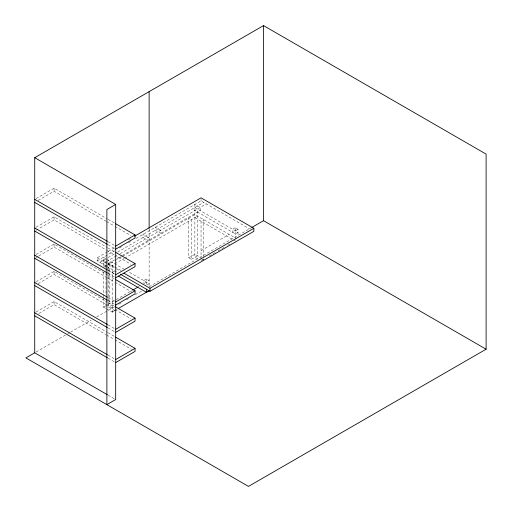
<?xml version="1.0" encoding="UTF-8"?>
<svg xmlns="http://www.w3.org/2000/svg" width="512" height="512" viewBox="0 0 512 512"><rect width="100%" height="100%" fill="white"/><g stroke="black" fill="none" stroke-linecap="round" stroke-linejoin="round"><path stroke-width="0.38" stroke-dasharray="2.56 1.92" d="M36.109 198.566L54.086 188.186L107.366 218.95M38.182 200.416L54.086 191.232L105.984 221.197M36.109 227.213L54.086 216.838L107.366 247.597M36.109 230.266L54.086 219.885L105.984 249.85M36.109 254.445L54.086 244.064L107.366 274.829M36.109 257.491L38.182 256.294M38.874 255.898L54.086 247.117L105.984 277.075M36.109 281.76L54.086 271.379L107.366 302.138M38.182 283.61L54.086 274.426L105.984 304.39M105.933 265.856L97.21 260.819L97.21 257.773L107.59 251.776M108.282 251.379L114.515 247.782M128.358 239.789L130.438 238.586M97.21 260.819L114.515 250.829M119.36 248.032L122.131 246.432M128.358 242.835L131.13 241.235M135.974 238.438L201.05 200.87L249.715 228.966M99.846 262.342L107.469 257.946M108.122 257.568L114.854 253.677M117.619 252.083L203.686 202.394M102.49 263.872L117.683 255.098M120.237 253.619L206.33 203.917M108.621 263.379L116.134 259.04M116.819 258.643L121.6 255.885M122.285 255.488L200.141 210.541L200.141 207.488L194.861 204.442L194.886 257.267L198.31 259.238M106.106 265.843L103.341 267.443L103.341 257.28L105.984 258.803M106.784 265.453L114.355 261.082M115.04 260.685L121.926 256.71M122.611 256.314L194.886 214.586L235.264 237.901M106.669 268.57L114.24 264.198M114.931 263.802L123.878 258.63M124.563 258.234L197.53 216.109M36.109 311.994L54.086 301.613L107.366 332.371M38.874 313.44L54.086 304.659L105.984 334.624M112.166 272.506L114.81 270.982M146.49 284.448L146.49 282.157L149.126 280.634L146.368 279.04L143.725 280.563L143.725 282.854M235.245 227.725L232.608 229.254L232.608 232.301L235.245 230.778L235.245 227.725L238.003 229.318L238.003 236.32M143.725 283.616L146.368 282.093L146.368 279.04M103.366 297.542L103.366 307.053L107.475 304.685M108.16 304.288L109.53 303.501L112.166 305.024L108.058 307.392M112.166 301.971L115.616 299.981M116.186 299.654L132.166 290.426M137.69 287.238L139.008 286.477M188.73 257.773L191.366 259.296L191.366 219.667L188.73 218.144L188.73 257.773L194.886 254.214L200.262 257.318M201.05 250.662L229.21 234.4M238.003 229.318L235.366 230.848L235.366 239.424M147.149 284.826L149.126 283.686L128.544 271.802M191.366 259.296L197.53 255.738L197.53 208.998M36.109 352L67.117 334.093M67.808 333.696L69.875 332.499M70.566 332.102L91.238 320.166M96.749 316.986L107.776 310.618M108.467 310.221L114.669 306.637M118.803 304.25L121.562 302.662M126.387 299.872L130.522 297.485M135.341 294.701L141.549 291.123M149.126 286.746L251.123 227.859M112.166 312.032L114.81 310.509M114.906 310.451L117.549 308.928M201.709 260.339L204.467 258.746M209.165 256.032L215.328 252.474M218.061 250.893L224.326 247.277M227.744 245.306L231.853 242.931M106.694 308.973L112.166 312.134L114.81 310.611L108.646 307.053L108.646 260.314M201.709 260.442L203.686 259.296L203.686 219.667L201.05 221.19L201.05 260.819M194.861 207.488L238.003 232.371L235.366 233.894L194.886 210.522M194.886 217.638L235.277 240.954M108.058 219.347L114.291 222.944M106.675 221.594L114.291 225.99M114.982 226.387L130.893 235.578M108.077 241.709L115.686 246.106M108.077 244.762L114.304 248.352M108.058 248L114.291 251.59M106.675 250.246L114.291 254.643M114.982 255.04L130.893 264.23M106.643 259.187L123.744 269.024M103.341 260.326L107.302 262.611M108.064 263.027L114.24 266.592M114.925 266.989L121.101 270.554M97.21 257.773L107.494 263.712M108.179 264.109L115.718 268.461M116.41 268.858L119.834 270.835M106.618 266.253L117.638 272.614M108.058 270.138L114.24 273.702M108.077 270.362L114.304 273.958M108.077 273.408L114.304 277.005M108.058 275.226L114.291 278.822M106.675 277.478L114.291 281.869M114.982 282.272L131.59 291.859M108.077 297.594L114.304 301.184M108.077 300.64L114.304 304.237M108.058 302.541L114.291 306.138M106.675 304.787L114.291 309.184M114.982 309.581L130.893 318.771M103.366 307.053L106.01 308.576L106.01 300.653M108.077 324.902L115.686 329.299M108.077 327.949L114.304 331.546M108.058 332.774L114.291 336.371M106.675 335.021L114.291 339.418M114.982 339.814L131.59 349.402M108.077 355.136L114.304 358.733M108.077 358.182L114.304 361.779M108.077 395.142L114.304 398.733M201.05 199.347L201.05 200.87M149.126 229.178L149.126 286.842M112.166 265.395L112.166 312.134M109.53 263.872L109.53 303.501M106.01 267.366L106.01 261.837L105.984 268.966M106.01 269.741L106.01 272.122M106.01 272.915L106.01 295.104M103.366 272.179L103.366 293.581M103.366 294.374L103.366 296.749M54.086 188.186L54.086 191.232M54.086 216.838L54.086 219.885M54.086 244.064L54.086 247.117M54.086 271.379L54.086 274.426M54.086 301.613L54.086 304.659M160.634 230.298L155.354 227.251L155.354 230.298L160.634 233.35L160.634 230.298M148.25 237.453L142.97 234.4L142.97 237.453L148.25 240.499L148.25 237.453"/><path stroke-width="0.77" d="M34.726 352.794L34.726 157.696L263.526 25.6L486.106 154.106L486.106 349.203L248.474 486.4L25.894 357.894L34.726 352.794L107.386 394.739M115.686 204.435L106.886 209.517L106.886 404.614L115.686 399.533L115.686 204.435L34.726 157.696M115.686 246.106L135.046 234.925L135.046 237.978L115.686 249.152M134.592 236.192L201.05 197.824L253.843 228.307L253.843 231.354L150.01 291.302L120.39 274.208M115.686 274.758L135.046 263.578L135.046 266.624L115.686 277.805M132.742 290.099L137.69 287.238M115.686 301.984L135.046 290.81L135.046 293.856L115.686 305.037M251.808 227.462L263.526 220.698L486.106 349.203M123.949 273.21L150.01 288.256L253.843 228.307M118.234 308.531L149.037 290.746M118.355 276.077L146.49 292.32L149.126 290.797M115.686 329.299L135.046 318.118L135.046 321.165L115.686 332.346M115.686 359.533L135.046 348.352L135.046 351.405L115.686 362.579M115.674 223.744L135.046 234.925M34.726 199.36L107.386 241.312M34.726 202.413L107.386 244.358M115.674 252.39L135.046 263.578M34.726 228.013L107.386 269.958M34.726 231.066L107.386 273.011M115.674 279.622L135.046 290.81M34.726 255.245L107.386 297.19M34.726 258.291L107.386 300.237M115.674 306.931L135.046 318.118M34.726 282.554L107.386 324.506M34.726 285.606L107.386 327.552M115.674 337.165L135.046 348.352M34.726 312.787L107.386 354.739M34.726 315.84L107.386 357.786M263.526 25.6L263.526 220.698M150.01 288.256L150.01 291.302M149.126 91.648L149.126 228.378M146.49 289.158L146.49 292.32"/></g></svg>
